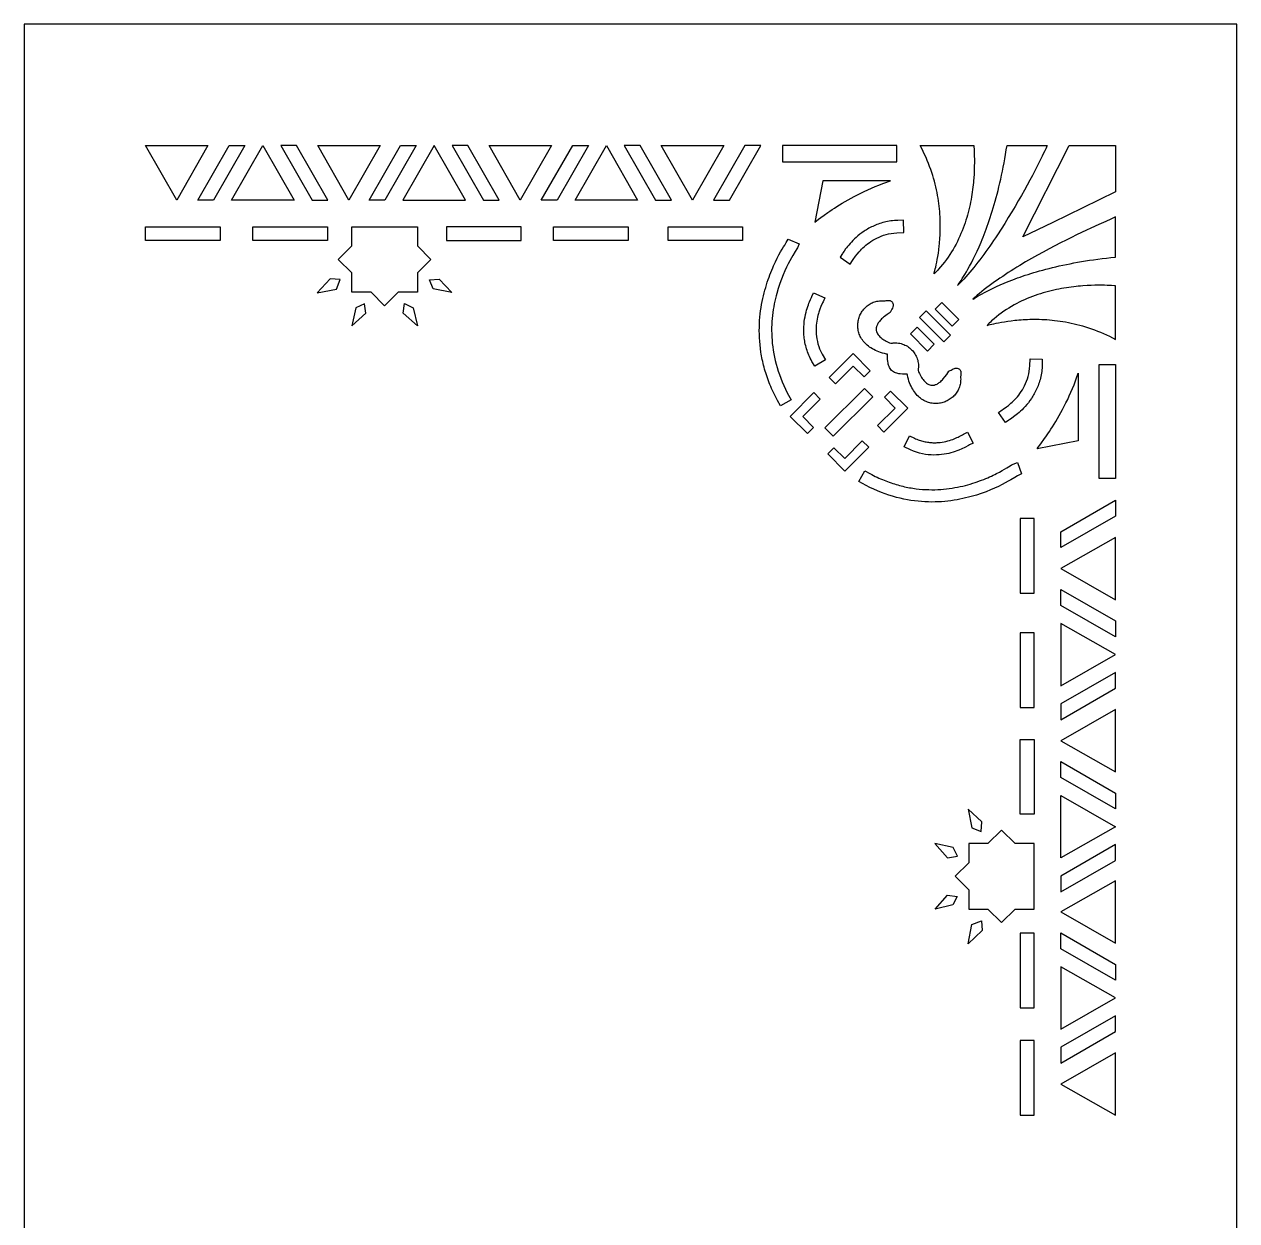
# Model space of a CAD drawing. Extents: x 2828 to 3228, y -800 to 800.
# Drawn here: x 2828.1 to 3228.1, y 405.2 to 800 of the extents above; entities that cross this region are included whole.
import ezdxf

# ---------------------------------------------------------------- set-up
doc = ezdxf.new("R2010")
doc.units = 0
doc.layers.add('LAYER_1', color=18, linetype='CONTINUOUS')

msp = doc.modelspace()

# ---------------------------------------------------------------- linework, layer by layer
at = {"layer": 'LAYER_1'}
for points in [[(2828.14, -800), (3228.14, -800), (3228.14, 800), (2828.14, 800)], [(3123.67, 760), (3141.39, 760), (3141.39, 759.89), (3141.4, 759.63), (3141.46, 758.71), (3141.49, 758.06), (3141.52, 757.3), (3141.55, 756.42), (3141.57, 755.44), (3141.58, 754.36), (3141.56, 753.19), (3141.53, 751.94), (3141.46, 750.61), (3141.37, 749.2), (3141.31, 748.48), (3141.25, 747.73), (3141.17, 746.98), (3141.08, 746.21), (3140.98, 745.42), (3140.87, 744.63), (3140.75, 743.82), (3140.62, 743), (3140.47, 742.18), (3140.31, 741.34), (3140.14, 740.5), (3139.95, 739.64), (3139.75, 738.79), (3139.53, 737.92), (3139.29, 737.05), (3139.04, 736.18), (3138.78, 735.31), (3138.49, 734.43), (3138.19, 733.55), (3137.87, 732.67), (3137.53, 731.79), (3137.16, 730.91), (3136.78, 730.03), (3136.38, 729.16), (3135.96, 728.29), (3135.52, 727.42), (3135.05, 726.56), (3134.56, 725.7), (3134.05, 724.85), (3133.51, 724.01), (3132.95, 723.17), (3132.37, 722.35), (3131.76, 721.53), (3131.12, 720.73), (3130.46, 719.94), (3129.77, 719.15), (3129.41, 718.77), (3129.05, 718.39), (3128.68, 718.01), (3128.31, 717.63), (3128.32, 717.73), (3128.37, 717.95), (3128.57, 718.7), (3128.7, 719.24), (3128.85, 719.87), (3129.02, 720.61), (3129.19, 721.44), (3129.36, 722.35), (3129.54, 723.36), (3129.71, 724.44), (3129.87, 725.61), (3130.01, 726.85), (3130.08, 727.49), (3130.13, 728.16), (3130.19, 728.84), (3130.23, 729.54), (3130.27, 730.25), (3130.31, 730.98), (3130.33, 731.73), (3130.34, 732.49), (3130.35, 733.27), (3130.34, 734.05), (3130.32, 734.86), (3130.3, 735.67), (3130.26, 736.5), (3130.2, 737.34), (3130.14, 738.19), (3130.06, 739.06), (3129.97, 739.93), (3129.86, 740.82), (3129.73, 741.71), (3129.59, 742.61), (3129.44, 743.53), (3129.26, 744.45), (3129.07, 745.38), (3128.86, 746.32), (3128.63, 747.26), (3128.39, 748.21), (3128.12, 749.17), (3127.83, 750.13), (3127.52, 751.1), (3127.19, 752.08), (3126.83, 753.06), (3126.45, 754.04), (3126.05, 755.03), (3125.63, 756.02), (3125.18, 757.01), (3124.7, 758), (3124.2, 759)], [(3136.03, 713.78), (3136.08, 713.87), (3136.19, 714.03), (3136.58, 714.6), (3137.19, 715.49), (3137.56, 716.06), (3137.98, 716.72), (3138.43, 717.46), (3138.93, 718.29), (3139.45, 719.21), (3140.01, 720.21), (3140.59, 721.31), (3141.2, 722.49), (3141.82, 723.76), (3142.47, 725.12), (3143.12, 726.58), (3143.45, 727.34), (3143.79, 728.13), (3144.12, 728.94), (3144.46, 729.77), (3144.8, 730.63), (3145.14, 731.51), (3145.48, 732.41), (3145.81, 733.34), (3146.15, 734.29), (3146.49, 735.27), (3146.82, 736.27), (3147.16, 737.29), (3147.49, 738.34), (3147.81, 739.41), (3148.14, 740.51), (3148.46, 741.63), (3148.78, 742.78), (3149.09, 743.95), (3149.4, 745.15), (3149.7, 746.37), (3150, 747.62), (3150.29, 748.89), (3150.57, 750.19), (3150.85, 751.51), (3151.12, 752.86), (3151.38, 754.24), (3151.64, 755.64), (3151.88, 757.07), (3152.12, 758.52), (3152.35, 760), (3165.57, 760), (3165.5, 759.8), (3165.35, 759.43), (3165.12, 758.91), (3164.81, 758.24), (3164.43, 757.43), (3163.97, 756.49), (3163.45, 755.42), (3162.85, 754.25), (3162.2, 752.96), (3161.49, 751.58), (3160.71, 750.11), (3159.89, 748.56), (3159.01, 746.94), (3158.08, 745.25), (3157.1, 743.51), (3156.08, 741.73), (3155.02, 739.9), (3153.92, 738.05), (3152.78, 736.18), (3151.62, 734.29), (3150.42, 732.4), (3149.19, 730.51), (3148.57, 729.57), (3147.94, 728.64), (3147.31, 727.71), (3146.67, 726.79), (3146.02, 725.87), (3145.38, 724.97), (3144.72, 724.07), (3144.07, 723.19), (3143.41, 722.31), (3142.75, 721.45), (3142.08, 720.6), (3141.41, 719.77), (3140.74, 718.96), (3140.07, 718.16), (3139.4, 717.38), (3138.73, 716.62), (3138.05, 715.87), (3137.38, 715.15), (3136.7, 714.46)], [(3172.81, 760), (3188.14, 760), (3188.14, 744.65), (3177.35, 739.41), (3167.49, 734.63), (3162.4, 732.18), (3157.57, 729.86)], [(2878.44, 741.95), (2878.44, 741.95), (2868.14, 760), (2878.44, 760), (2878.44, 760), (2878.44, 760), (2888.74, 760), (2878.44, 741.95)], [(2890.6, 741.95), (2885.36, 741.95), (2895.74, 760), (2896.8, 760), (2900.96, 760)], [(2906.85, 741.95), (2896.55, 741.95), (2906.85, 760), (2917.15, 741.95)], [(2928.33, 741.95), (2917.95, 760), (2916.89, 760), (2912.74, 760), (2923.1, 741.95)], [(2935.26, 741.95), (2935.26, 741.95), (2924.96, 760), (2935.26, 760), (2935.26, 760), (2935.26, 760), (2945.56, 760), (2935.26, 741.95)], [(2947.12, 741.95), (2941.89, 741.95), (2952.27, 760), (2953.33, 760), (2957.48, 760)], [(2963.37, 760), (2953.07, 741.95), (2963.37, 741.95), (2973.67, 741.95)], [(2984.86, 741.95), (2974.48, 760), (2973.42, 760), (2969.26, 760), (2979.62, 741.95)], [(2991.78, 741.95), (2991.78, 741.95), (2981.48, 760), (2991.78, 760), (2991.78, 760), (2991.78, 760), (3002.08, 760), (2991.78, 741.95)], [(3003.94, 741.95), (2998.71, 741.95), (3009.08, 760), (3010.15, 760), (3014.3, 760)], [(3020.19, 741.95), (3009.89, 741.95), (3020.19, 760), (3030.49, 741.95)], [(3041.67, 741.95), (3031.3, 760), (3030.23, 760), (3026.08, 760), (3036.44, 741.95)], [(3048.6, 741.95), (3048.6, 741.95), (3038.3, 760), (3048.6, 760), (3048.6, 760), (3048.6, 760), (3058.9, 760), (3048.6, 741.95)], [(3060.76, 741.95), (3071.12, 760), (3066.96, 760), (3065.9, 760), (3055.52, 741.95)], [(3078.28, 760), (3078.28, 754.57), (3115.95, 754.57), (3115.95, 760)], [(3088.92, 734.72), (3089.49, 735.16), (3090.11, 735.63), (3090.95, 736.26), (3091.99, 737.01), (3093.23, 737.87), (3093.91, 738.34), (3094.65, 738.82), (3095.42, 739.33), (3096.24, 739.85), (3097.09, 740.38), (3097.99, 740.92), (3098.92, 741.47), (3099.9, 742.03), (3100.9, 742.59), (3101.94, 743.16), (3103.02, 743.72), (3104.12, 744.28), (3105.26, 744.83), (3106.43, 745.37), (3107.62, 745.91), (3108.84, 746.43), (3110.09, 746.93), (3111.36, 747.42), (3112.65, 747.89), (3113.3, 748.11), (3113.96, 748.33), (3091.62, 748.33)], [(3141.1, 709.28), (3141.18, 709.32), (3141.35, 709.43), (3141.94, 709.79), (3142.86, 710.35), (3143.46, 710.69), (3144.13, 711.07), (3144.9, 711.49), (3145.76, 711.94), (3146.7, 712.42), (3147.73, 712.92), (3148.85, 713.44), (3150.07, 713.99), (3151.37, 714.54), (3152.77, 715.11), (3154.25, 715.69), (3155.03, 715.98), (3155.84, 716.28), (3156.66, 716.57), (3157.51, 716.86), (3158.38, 717.16), (3159.28, 717.45), (3160.2, 717.74), (3161.15, 718.03), (3162.11, 718.31), (3163.11, 718.6), (3164.12, 718.88), (3165.16, 719.16), (3166.23, 719.43), (3167.32, 719.71), (3168.43, 719.97), (3169.57, 720.23), (3170.73, 720.49), (3171.92, 720.74), (3173.13, 720.99), (3174.37, 721.22), (3175.63, 721.45), (3176.92, 721.68), (3178.23, 721.89), (3179.57, 722.1), (3180.93, 722.3), (3182.32, 722.49), (3183.73, 722.67), (3185.17, 722.84), (3186.63, 723), (3188.12, 723.15), (3188.14, 736.4), (3187.7, 736.2), (3186.59, 735.71), (3184.9, 734.96), (3182.68, 733.96), (3180.01, 732.73), (3178.53, 732.03), (3176.97, 731.29), (3175.32, 730.49), (3173.61, 729.65), (3171.84, 728.77), (3170.01, 727.84), (3168.15, 726.88), (3166.25, 725.88), (3164.33, 724.84), (3162.39, 723.77), (3160.44, 722.67), (3158.5, 721.55), (3156.56, 720.4), (3155.6, 719.81), (3154.65, 719.22), (3153.7, 718.63), (3152.76, 718.03), (3151.83, 717.42), (3150.92, 716.81), (3150.01, 716.2), (3149.11, 715.59), (3148.23, 714.97), (3147.36, 714.34), (3146.51, 713.72), (3145.68, 713.09), (3144.86, 712.46), (3144.07, 711.83), (3143.29, 711.19), (3142.54, 710.56), (3141.8, 709.92)], [(2892.77, 728.59), (2868.14, 728.59), (2868.14, 733.19), (2892.77, 733.19)], [(2928.22, 728.59), (2903.59, 728.59), (2903.59, 733.19), (2928.22, 733.19)], [(2947.02, 733.19), (2957.76, 733.19), (2957.82, 733.19), (2957.83, 726.87), (2962.3, 722.4), (2957.83, 717.93), (2957.82, 711.61), (2951.5, 711.6), (2947.02, 707.14), (2942.54, 711.6), (2936.22, 711.61), (2936.21, 717.93), (2931.75, 722.4), (2936.21, 726.87), (2936.22, 733.19), (2936.28, 733.19)], [(2967.49, 728.59), (2992.12, 728.59), (2992.12, 733.19), (2967.49, 733.19)], [(3027.34, 728.59), (3002.71, 728.59), (3002.71, 733.19), (3027.34, 733.19)], [(3065.13, 728.59), (3040.51, 728.59), (3040.51, 733.19), (3065.13, 733.19)], [(3118.26, 731.25), (3118.2, 735.3), (3116.37, 735.27), (3115.78, 735.25), (3115.2, 735.21), (3114.62, 735.16), (3114.06, 735.09), (3113.5, 735), (3112.96, 734.91), (3112.42, 734.8), (3111.89, 734.67), (3111.38, 734.54), (3110.87, 734.39), (3110.37, 734.24), (3109.89, 734.07), (3109.41, 733.89), (3108.94, 733.71), (3108.49, 733.51), (3108.04, 733.31), (3107.61, 733.1), (3107.18, 732.88), (3106.77, 732.66), (3106.36, 732.43), (3105.97, 732.19), (3105.59, 731.95), (3105.2, 731.7), (3104.49, 731.21), (3103.82, 730.7), (3103.18, 730.18), (3102.58, 729.66), (3102.02, 729.14), (3101.49, 728.63), (3101.01, 728.12), (3100.56, 727.63), (3100.15, 727.15), (3099.77, 726.69), (3099.42, 726.26), (3099.11, 725.84), (3098.61, 725.14), (3098.24, 724.59), (3098.05, 724.3), (3097.26, 723.19), (3100.57, 720.83), (3101.42, 722.01), (3101.63, 722.34), (3102.39, 723.43), (3102.93, 724.14), (3103.6, 724.93), (3103.98, 725.34), (3104.39, 725.77), (3104.83, 726.2), (3105.29, 726.63), (3105.79, 727.07), (3106.32, 727.5), (3106.88, 727.92), (3107.47, 728.33), (3108.09, 728.72), (3108.74, 729.1), (3109.42, 729.46), (3110.13, 729.79), (3110.87, 730.1), (3111.65, 730.38), (3112.45, 730.62), (3113.29, 730.83), (3114.16, 730.99), (3115.06, 731.11), (3116, 731.19)], [(3070.69, 696.58), (3070.64, 697.75), (3070.63, 698.89), (3070.64, 700.03), (3070.68, 701.15), (3070.74, 702.25), (3070.83, 703.33), (3070.94, 704.4), (3071.07, 705.45), (3071.22, 706.49), (3071.39, 707.5), (3071.57, 708.5), (3071.78, 709.48), (3072, 710.44), (3072.23, 711.37), (3072.47, 712.29), (3072.73, 713.19), (3073, 714.07), (3073.27, 714.92), (3073.55, 715.75), (3073.84, 716.56), (3074.14, 717.35), (3074.44, 718.12), (3074.74, 718.86), (3075.04, 719.57), (3075.35, 720.27), (3075.65, 720.93), (3075.96, 721.58), (3076.55, 722.78), (3077.12, 723.88), (3077.66, 724.87), (3078.16, 725.75), (3078.61, 726.51), (3079, 727.15), (3079.53, 728), (3080.2, 729.1), (3083.81, 727.53), (3083.18, 726.18), (3083, 725.87), (3082.46, 725.01), (3081.67, 723.7), (3081.21, 722.89), (3080.71, 721.97), (3080.17, 720.95), (3079.62, 719.82), (3079.06, 718.61), (3078.49, 717.3), (3077.94, 715.9), (3077.39, 714.42), (3076.88, 712.85), (3076.39, 711.21), (3076.17, 710.36), (3075.95, 709.5), (3075.75, 708.61), (3075.56, 707.71), (3075.39, 706.79), (3075.24, 705.86), (3075.1, 704.91), (3074.98, 703.94), (3074.88, 702.96), (3074.8, 701.97), (3074.74, 700.96), (3074.7, 699.94), (3074.69, 698.9), (3074.71, 697.85), (3074.75, 696.79), (3074.82, 695.71), (3074.91, 694.63), (3075.04, 693.53), (3075.19, 692.42), (3075.38, 691.3), (3075.6, 690.18), (3075.86, 689.04), (3076.15, 687.89), (3076.47, 686.73), (3076.83, 685.56), (3077.24, 684.39), (3077.68, 683.2), (3078.16, 682.01), (3078.69, 680.81), (3079.25, 679.61), (3079.87, 678.4), (3081.13, 676.06), (3077.57, 674.1), (3076.61, 675.86), (3076.26, 676.51), (3075.93, 677.17), (3075.6, 677.83), (3075.29, 678.48), (3074.98, 679.13), (3074.69, 679.78), (3074.41, 680.43), (3074.15, 681.08), (3073.89, 681.73), (3073.64, 682.38), (3073.41, 683.02), (3073.18, 683.66), (3072.97, 684.3), (3072.77, 684.94), (3072.57, 685.57), (3072.39, 686.21), (3072.22, 686.84), (3072.05, 687.47), (3071.9, 688.1), (3071.76, 688.72), (3071.62, 689.34), (3071.5, 689.96), (3071.38, 690.58), (3071.27, 691.19), (3071.17, 691.81), (3071, 693.02), (3070.87, 694.22), (3070.76, 695.41)], [(2932.35, 715.76), (2929.09, 715.98), (2924.72, 711.37), (2931.1, 712.63)], [(2961.8, 715.7), (2964.97, 715.91), (2969.21, 711.44), (2963.02, 712.66)], [(3188.14, 696), (3188.14, 713.71), (3188.02, 713.71), (3187.77, 713.72), (3186.85, 713.78), (3186.2, 713.81), (3185.43, 713.85), (3184.56, 713.87), (3183.58, 713.89), (3182.5, 713.9), (3181.33, 713.88), (3180.07, 713.85), (3178.74, 713.79), (3177.34, 713.69), (3176.61, 713.63), (3175.87, 713.57), (3175.11, 713.49), (3174.34, 713.4), (3173.56, 713.3), (3172.76, 713.19), (3171.95, 713.07), (3171.14, 712.94), (3170.31, 712.79), (3169.47, 712.63), (3168.63, 712.46), (3167.78, 712.27), (3166.92, 712.07), (3166.05, 711.85), (3165.18, 711.62), (3164.31, 711.37), (3163.44, 711.1), (3162.56, 710.81), (3161.68, 710.51), (3160.8, 710.19), (3159.92, 709.85), (3159.04, 709.49), (3158.16, 709.11), (3157.28, 708.7), (3156.41, 708.28), (3155.55, 707.84), (3154.68, 707.37), (3153.83, 706.88), (3152.98, 706.37), (3152.13, 705.84), (3151.3, 705.28), (3150.47, 704.69), (3149.66, 704.08), (3148.85, 703.44), (3148.06, 702.78), (3147.28, 702.09), (3146.89, 701.74), (3146.51, 701.38), (3146.13, 701.01), (3145.76, 700.63), (3145.85, 700.65), (3146.07, 700.7), (3146.82, 700.89), (3147.36, 701.03), (3148, 701.18), (3148.73, 701.34), (3149.56, 701.51), (3150.48, 701.69), (3151.48, 701.86), (3152.57, 702.03), (3153.73, 702.19), (3154.97, 702.33), (3155.62, 702.4), (3156.28, 702.46), (3156.97, 702.51), (3157.67, 702.56), (3158.38, 702.6), (3159.11, 702.63), (3159.86, 702.65), (3160.62, 702.67), (3161.39, 702.67), (3162.18, 702.67), (3162.99, 702.65), (3163.8, 702.62), (3164.63, 702.58), (3165.47, 702.53), (3166.32, 702.46), (3167.19, 702.38), (3168.06, 702.29), (3168.95, 702.18), (3169.84, 702.06), (3170.75, 701.92), (3171.66, 701.76), (3172.58, 701.59), (3173.51, 701.4), (3174.45, 701.19), (3175.39, 700.96), (3176.35, 700.71), (3177.3, 700.44), (3178.27, 700.15), (3179.24, 699.84), (3180.21, 699.51), (3181.19, 699.16), (3182.18, 698.78), (3183.16, 698.38), (3184.15, 697.95), (3185.15, 697.5), (3186.14, 697.03), (3187.14, 696.53)], [(3092.43, 689.23), (3088.93, 687.19), (3088.01, 688.77), (3087.73, 689.29), (3087.46, 689.81), (3087.21, 690.33), (3086.98, 690.85), (3086.77, 691.37), (3086.57, 691.89), (3086.38, 692.4), (3086.22, 692.92), (3086.07, 693.43), (3085.93, 693.94), (3085.81, 694.45), (3085.7, 694.95), (3085.61, 695.45), (3085.53, 695.94), (3085.46, 696.43), (3085.41, 696.92), (3085.36, 697.4), (3085.33, 697.88), (3085.31, 698.35), (3085.3, 698.81), (3085.3, 699.27), (3085.3, 699.73), (3085.32, 700.19), (3085.38, 701.04), (3085.47, 701.89), (3085.58, 702.7), (3085.72, 703.48), (3085.88, 704.23), (3086.05, 704.95), (3086.23, 705.62), (3086.43, 706.26), (3086.62, 706.86), (3086.82, 707.42), (3087.02, 707.94), (3087.21, 708.42), (3087.55, 709.21), (3087.84, 709.81), (3087.99, 710.13), (3088.53, 711.37), (3092.26, 709.75), (3091.68, 708.42), (3091.51, 708.07), (3090.96, 706.85), (3090.64, 706.03), (3090.3, 705.04), (3090.14, 704.51), (3089.99, 703.94), (3089.85, 703.34), (3089.71, 702.71), (3089.6, 702.06), (3089.5, 701.39), (3089.43, 700.69), (3089.38, 699.98), (3089.36, 699.24), (3089.37, 698.49), (3089.42, 697.72), (3089.5, 696.94), (3089.62, 696.15), (3089.78, 695.34), (3089.98, 694.53), (3090.24, 693.71), (3090.54, 692.87), (3090.9, 692.04), (3091.32, 691.19)], [(3103.12, 700.95), (3103.15, 701.34), (3103.19, 701.74), (3103.26, 702.13), (3103.34, 702.51), (3103.44, 702.89), (3103.56, 703.26), (3103.69, 703.63), (3103.84, 703.99), (3104.01, 704.34), (3104.2, 704.69), (3104.39, 705.02), (3104.61, 705.35), (3104.84, 705.66), (3105.08, 705.96), (3105.34, 706.26), (3105.61, 706.54), (3105.9, 706.8), (3106.19, 707.06), (3106.51, 707.29), (3106.83, 707.52), (3107.17, 707.73), (3107.51, 707.92), (3107.87, 708.09), (3108.24, 708.25), (3108.62, 708.38), (3109.02, 708.5), (3109.42, 708.6), (3109.83, 708.68), (3110.25, 708.73), (3110.67, 708.76), (3111.11, 708.78), (3111.55, 708.76), (3111.94, 708.73), (3112.17, 708.75), (3112.48, 708.8), (3113.17, 708.87), (3113.55, 708.85), (3113.76, 708.81), (3113.95, 708.75), (3114.15, 708.66), (3114.33, 708.52), (3114.49, 708.35), (3114.62, 708.15), (3114.72, 707.9), (3114.78, 707.65), (3114.8, 707.41), (3114.79, 707.17), (3114.75, 706.94), (3114.69, 706.72), (3114.54, 706.32), (3114.36, 705.94), (3114.17, 705.6), (3113.8, 704.86), (3112.76, 704.18), (3111.96, 703.6), (3111.6, 703.31), (3111.27, 703.03), (3110.97, 702.76), (3110.7, 702.49), (3110.45, 702.22), (3110.23, 701.96), (3110.03, 701.71), (3109.86, 701.46), (3109.71, 701.22), (3109.58, 700.98), (3109.47, 700.75), (3109.38, 700.52), (3109.3, 700.31), (3109.25, 700.09), (3109.21, 699.89), (3109.19, 699.68), (3109.18, 699.49), (3109.18, 699.29), (3109.2, 699.1), (3109.23, 698.92), (3109.33, 698.55), (3109.48, 698.2), (3109.66, 697.86), (3109.89, 697.52), (3110.15, 697.21), (3110.43, 696.9), (3110.74, 696.61), (3111.07, 696.34), (3111.41, 696.09), (3111.76, 695.85), (3112.11, 695.64), (3112.44, 695.45), (3113.09, 695.13), (3113.63, 694.9), (3114.02, 694.76), (3114.11, 694.74), (3114.36, 694.78), (3114.6, 694.81), (3114.84, 694.84), (3115.09, 694.85), (3115.56, 694.86), (3116.04, 694.84), (3116.5, 694.79), (3116.96, 694.72), (3117.4, 694.61), (3117.84, 694.48), (3118.27, 694.33), (3118.68, 694.15), (3119.08, 693.95), (3119.47, 693.73), (3119.84, 693.48), (3120.2, 693.21), (3120.54, 692.93), (3120.87, 692.62), (3121.18, 692.3), (3121.46, 691.96), (3121.73, 691.6), (3121.98, 691.23), (3122.2, 690.84), (3122.41, 690.44), (3122.59, 690.03), (3122.74, 689.6), (3122.88, 689.17), (3122.98, 688.72), (3123.06, 688.27), (3123.11, 687.8), (3123.13, 687.33), (3123.12, 686.85), (3123.11, 686.61), (3123.09, 686.37), (3123.06, 686.12), (3123.02, 685.88), (3123.05, 685.74), (3123.2, 685.34), (3123.44, 684.78), (3123.77, 684.14), (3124.18, 683.44), (3124.41, 683.1), (3124.66, 682.76), (3124.94, 682.43), (3125.22, 682.12), (3125.52, 681.83), (3125.84, 681.58), (3126.17, 681.35), (3126.51, 681.17), (3126.86, 681.03), (3127.22, 680.93), (3127.4, 680.9), (3127.59, 680.89), (3127.78, 680.88), (3127.98, 680.89), (3128.18, 680.92), (3128.38, 680.96), (3128.59, 681.01), (3128.81, 681.08), (3129.03, 681.18), (3129.26, 681.29), (3129.5, 681.42), (3129.74, 681.57), (3129.99, 681.75), (3130.24, 681.95), (3130.5, 682.17), (3130.77, 682.42), (3131.04, 682.7), (3131.31, 682.99), (3131.88, 683.68), (3132.46, 684.48), (3133.14, 685.53), (3133.56, 685.73), (3133.88, 685.9), (3134.59, 686.27), (3135, 686.42), (3135.22, 686.48), (3135.45, 686.52), (3135.69, 686.53), (3135.94, 686.5), (3136.18, 686.45), (3136.43, 686.35), (3136.63, 686.22), (3136.81, 686.06), (3136.94, 685.88), (3137.03, 685.68), (3137.1, 685.48), (3137.13, 685.28), (3137.15, 684.91), (3137.12, 684.54), (3137.08, 684.21), (3137.01, 683.67), (3137.04, 683.28), (3137.06, 682.84), (3137.05, 682.41), (3137.01, 681.98), (3136.96, 681.56), (3136.88, 681.15), (3136.78, 680.75), (3136.67, 680.36), (3136.53, 679.98), (3136.38, 679.61), (3136.2, 679.25), (3136.01, 678.91), (3135.81, 678.57), (3135.58, 678.25), (3135.35, 677.94), (3135.1, 677.64), (3134.83, 677.35), (3134.55, 677.08), (3134.26, 676.82), (3133.96, 676.58), (3133.64, 676.35), (3133.32, 676.14), (3132.99, 675.94), (3132.64, 675.75), (3132.29, 675.59), (3131.94, 675.43), (3131.57, 675.3), (3131.2, 675.18), (3130.82, 675.08), (3130.44, 675), (3130.05, 674.93), (3129.66, 674.88), (3129.26, 674.85), (3128.87, 674.84), (3128.47, 674.85), (3128.07, 674.88), (3127.67, 674.93), (3127.27, 675), (3126.87, 675.09), (3126.47, 675.2), (3126.08, 675.33), (3125.69, 675.48), (3125.3, 675.66), (3124.92, 675.86), (3124.54, 676.08), (3124.17, 676.32), (3123.8, 676.59), (3123.45, 676.88), (3123.1, 677.2), (3122.76, 677.53), (3122.43, 677.89), (3122.11, 678.28), (3121.81, 678.69), (3121.51, 679.13), (3121.23, 679.59), (3120.95, 680.07), (3120.7, 680.58), (3120.45, 681.12), (3120.22, 681.68), (3120.01, 682.27), (3119.81, 682.88), (3119.63, 683.52), (3119.47, 684.19), (3119.4, 684.5), (3119.2, 684.51), (3118.54, 684.52), (3117.83, 684.54), (3117.09, 684.6), (3116.71, 684.66), (3116.33, 684.73), (3115.96, 684.82), (3115.6, 684.94), (3115.25, 685.09), (3114.9, 685.27), (3114.58, 685.5), (3114.28, 685.76), (3114.01, 686.06), (3113.78, 686.4), (3113.59, 686.75), (3113.43, 687.11), (3113.3, 687.49), (3113.19, 687.88), (3113.11, 688.27), (3113.04, 688.67), (3112.96, 689.44), (3112.92, 690.19), (3112.9, 691.1), (3112.59, 691.17), (3111.91, 691.33), (3111.26, 691.51), (3110.64, 691.7), (3110.05, 691.91), (3109.48, 692.14), (3108.94, 692.38), (3108.42, 692.64), (3107.93, 692.91), (3107.47, 693.19), (3107.03, 693.49), (3106.61, 693.79), (3106.22, 694.11), (3105.85, 694.44), (3105.51, 694.78), (3105.19, 695.12), (3104.9, 695.48), (3104.63, 695.84), (3104.38, 696.22), (3104.15, 696.59), (3103.95, 696.98), (3103.77, 697.36), (3103.62, 697.76), (3103.48, 698.15), (3103.37, 698.55), (3103.27, 698.95), (3103.2, 699.35), (3103.15, 699.75), (3103.12, 700.15), (3103.11, 700.55)], [(3128.6, 705.96), (3130.81, 708.17), (3136.45, 702.53), (3134.24, 700.33)], [(2940.36, 707.79), (2937.58, 706.4), (2936.21, 700.54), (2940.83, 704.63)], [(2953.63, 707.89), (2956.49, 706.46), (2957.89, 700.44), (2953.15, 704.64)], [(3123.5, 703.2), (3125.7, 705.4), (3133.68, 697.42), (3131.48, 695.22)], [(3128.3, 694.39), (3126.1, 692.18), (3120.46, 697.82), (3122.66, 700.02)], [(3101.55, 691.33), (3093.7, 683.49), (3095.82, 681.39), (3101.57, 687.2), (3105.2, 683.61), (3107.23, 685.66)], [(3159.95, 689.57), (3164, 689.51), (3163.98, 687.68), (3163.95, 687.09), (3163.91, 686.51), (3163.86, 685.94), (3163.79, 685.37), (3163.71, 684.82), (3163.61, 684.27), (3163.5, 683.73), (3163.38, 683.21), (3163.24, 682.69), (3163.1, 682.18), (3162.94, 681.69), (3162.77, 681.2), (3162.6, 680.73), (3162.41, 680.26), (3162.22, 679.8), (3162.01, 679.36), (3161.8, 678.92), (3161.58, 678.5), (3161.36, 678.08), (3161.13, 677.68), (3160.9, 677.29), (3160.66, 676.9), (3160.4, 676.52), (3159.91, 675.81), (3159.4, 675.13), (3158.88, 674.5), (3158.36, 673.9), (3157.84, 673.34), (3157.33, 672.81), (3156.82, 672.33), (3156.33, 671.88), (3155.85, 671.46), (3155.39, 671.09), (3154.96, 670.74), (3154.54, 670.43), (3153.84, 669.93), (3153.29, 669.56), (3153, 669.37), (3151.89, 668.58), (3149.53, 671.89), (3150.71, 672.73), (3151.04, 672.95), (3152.13, 673.71), (3152.84, 674.25), (3153.63, 674.92), (3154.04, 675.3), (3154.47, 675.7), (3154.9, 676.14), (3155.34, 676.61), (3155.77, 677.11), (3156.2, 677.64), (3156.62, 678.2), (3157.03, 678.79), (3157.43, 679.41), (3157.8, 680.06), (3158.16, 680.74), (3158.5, 681.45), (3158.8, 682.19), (3159.08, 682.96), (3159.32, 683.76), (3159.53, 684.6), (3159.69, 685.47), (3159.82, 686.37), (3159.89, 687.31)], [(3162.25, 659.89), (3162.68, 660.46), (3163.16, 661.08), (3163.78, 661.92), (3164.53, 662.96), (3165.4, 664.2), (3165.86, 664.88), (3166.35, 665.61), (3166.85, 666.39), (3167.37, 667.2), (3167.9, 668.06), (3168.45, 668.96), (3169, 669.89), (3169.56, 670.86), (3170.12, 671.87), (3170.68, 672.91), (3171.24, 673.98), (3171.8, 675.09), (3172.36, 676.23), (3172.9, 677.39), (3173.43, 678.58), (3173.95, 679.8), (3174.46, 681.05), (3174.95, 682.32), (3175.42, 683.61), (3175.64, 684.26), (3175.86, 684.92), (3175.86, 662.59)], [(3188.14, 650.06), (3182.71, 650.06), (3182.71, 687.73), (3188.14, 687.73)], [(3088.66, 678.46), (3080.82, 670.61), (3086.5, 664.93), (3088.54, 666.96), (3084.95, 670.59), (3090.76, 676.34)], [(3108.13, 677.11), (3095.05, 664.03), (3092.29, 666.78), (3105.38, 679.86)], [(3119.61, 673.28), (3111.76, 665.43), (3109.66, 667.55), (3115.48, 673.3), (3111.88, 676.93), (3113.93, 678.96)], [(3120.23, 664.2), (3121.8, 663.42), (3122.2, 663.24), (3122.6, 663.07), (3123, 662.91), (3123.39, 662.77), (3123.78, 662.64), (3124.17, 662.52), (3124.55, 662.41), (3124.94, 662.32), (3125.32, 662.23), (3125.69, 662.16), (3126.07, 662.1), (3126.44, 662.05), (3126.8, 662), (3127.17, 661.97), (3127.53, 661.95), (3127.89, 661.93), (3128.25, 661.92), (3128.6, 661.92), (3128.95, 661.93), (3129.29, 661.95), (3129.63, 661.97), (3129.97, 662), (3130.29, 662.04), (3130.96, 662.13), (3131.59, 662.24), (3132.21, 662.37), (3132.8, 662.52), (3133.37, 662.68), (3133.91, 662.85), (3134.43, 663.03), (3134.92, 663.22), (3135.38, 663.4), (3135.8, 663.59), (3136.2, 663.77), (3136.55, 663.94), (3137.17, 664.27), (3137.64, 664.53), (3138.01, 664.74), (3139.33, 665.43), (3141.21, 661.82), (3139.97, 661.18), (3139.64, 660.99), (3138.38, 660.31), (3137.46, 659.88), (3136.41, 659.44), (3135.81, 659.21), (3135.19, 658.99), (3134.53, 658.79), (3133.84, 658.59), (3133.12, 658.41), (3132.37, 658.25), (3131.59, 658.11), (3130.78, 658), (3129.95, 657.92), (3129.09, 657.87), (3128.21, 657.86), (3127.31, 657.89), (3126.39, 657.96), (3125.45, 658.08), (3124.49, 658.25), (3123.52, 658.48), (3122.54, 658.76), (3121.55, 659.11), (3120.56, 659.52), (3118.43, 660.53)], [(3106.73, 660.4), (3098.88, 652.55), (3093.2, 658.23), (3095.22, 660.28), (3098.86, 656.69), (3104.61, 662.5)], [(3155.79, 655.36), (3157.08, 651.64), (3156, 651.13), (3155.82, 651.02), (3154.96, 650.49), (3153.61, 649.67), (3152.75, 649.18), (3151.79, 648.66), (3150.71, 648.1), (3149.54, 647.52), (3148.26, 646.93), (3146.89, 646.34), (3145.43, 645.76), (3143.87, 645.19), (3142.23, 644.65), (3140.51, 644.14), (3139.61, 643.9), (3138.7, 643.68), (3137.77, 643.46), (3136.82, 643.27), (3135.85, 643.09), (3134.87, 642.92), (3133.87, 642.78), (3132.85, 642.65), (3131.81, 642.54), (3130.76, 642.46), (3129.69, 642.4), (3128.61, 642.36), (3127.51, 642.35), (3126.4, 642.36), (3125.28, 642.41), (3124.14, 642.48), (3122.99, 642.58), (3121.83, 642.71), (3120.65, 642.88), (3119.47, 643.08), (3118.27, 643.31), (3117.06, 643.58), (3115.85, 643.89), (3114.62, 644.23), (3113.39, 644.61), (3112.15, 645.04), (3110.9, 645.5), (3109.64, 646.01), (3108.38, 646.57), (3107.11, 647.16), (3105.83, 647.81), (3103.45, 649.1), (3105.41, 652.67), (3107.13, 651.72), (3107.72, 651.41), (3108.31, 651.11), (3108.89, 650.82), (3109.48, 650.54), (3110.06, 650.27), (3110.64, 650.01), (3111.22, 649.76), (3111.8, 649.52), (3112.37, 649.29), (3112.94, 649.07), (3113.52, 648.87), (3114.08, 648.67), (3114.65, 648.48), (3115.22, 648.3), (3115.78, 648.13), (3116.34, 647.97), (3116.9, 647.81), (3117.45, 647.67), (3118, 647.53), (3118.55, 647.41), (3119.1, 647.29), (3119.65, 647.18), (3120.19, 647.07), (3120.73, 646.98), (3121.26, 646.9), (3122.34, 646.74), (3123.4, 646.62), (3124.45, 646.53), (3125.48, 646.47), (3126.51, 646.43), (3127.52, 646.41), (3128.52, 646.42), (3129.51, 646.46), (3130.48, 646.51), (3131.44, 646.59), (3132.39, 646.69), (3133.32, 646.8), (3134.24, 646.94), (3135.15, 647.09), (3136.03, 647.25), (3136.91, 647.44), (3137.76, 647.63), (3138.6, 647.84), (3139.43, 648.06), (3140.23, 648.29), (3141.02, 648.52), (3141.79, 648.77), (3142.53, 649.03), (3143.26, 649.29), (3143.97, 649.55), (3144.66, 649.82), (3145.33, 650.09), (3145.98, 650.37), (3146.6, 650.64), (3147.21, 650.92), (3147.79, 651.19), (3148.34, 651.46), (3148.87, 651.72), (3149.87, 652.24), (3150.77, 652.73), (3151.56, 653.19), (3152.25, 653.59), (3152.83, 653.95), (3153.69, 654.49), (3154.02, 654.69), (3154.35, 654.86)], [(3170.08, 632.55), (3188.14, 642.91), (3188.14, 638.75), (3188.14, 637.69), (3170.08, 627.32)], [(3156.72, 636.93), (3156.72, 612.31), (3161.31, 612.31), (3161.31, 636.93)], [(3170.08, 620.4), (3170.08, 620.39), (3188.14, 610.1), (3188.14, 620.39), (3188.14, 620.4), (3188.14, 620.4), (3188.14, 630.69), (3170.08, 620.4)], [(3170.08, 613.47), (3188.14, 603.1), (3188.14, 602.04), (3188.14, 597.89), (3170.08, 608.24)], [(3170.08, 592), (3170.08, 581.7), (3188.14, 592), (3170.08, 602.29)], [(3156.72, 599.14), (3156.72, 574.52), (3161.31, 574.52), (3161.31, 599.14)], [(3170.08, 575.75), (3170.08, 570.52), (3188.14, 580.89), (3188.14, 581.96), (3188.14, 586.11)], [(3170.08, 563.6), (3170.08, 563.6), (3188.14, 553.3), (3188.14, 563.6), (3188.14, 563.6), (3188.14, 563.6), (3188.14, 573.9), (3170.08, 563.6)], [(3156.72, 539.32), (3156.72, 563.94), (3161.31, 563.94), (3161.31, 539.32)], [(3170.08, 556.68), (3188.14, 546.3), (3188.14, 545.24), (3188.14, 541.09), (3170.08, 551.44)], [(3188.14, 535.2), (3170.08, 524.9), (3170.08, 535.2), (3170.08, 545.5)], [(3143.82, 533.63), (3144.03, 536.8), (3139.56, 541.04), (3140.78, 534.85)], [(3161.31, 518.86), (3161.31, 529.59), (3161.31, 529.65), (3155, 529.66), (3150.52, 534.12), (3146.05, 529.66), (3139.73, 529.65), (3139.72, 523.33), (3135.26, 518.86), (3139.72, 514.38), (3139.73, 508.06), (3146.05, 508.05), (3150.52, 503.59), (3155, 508.05), (3161.31, 508.06), (3161.31, 508.12)], [(3136.01, 525.46), (3134.58, 528.32), (3128.56, 529.72), (3132.76, 524.98)], [(3170.08, 518.95), (3170.08, 513.72), (3188.14, 524.1), (3188.14, 525.16), (3188.14, 529.31)], [(3170.08, 507.1), (3170.08, 507.09), (3188.14, 496.8), (3188.14, 507.09), (3188.14, 507.1), (3188.14, 507.1), (3188.14, 517.39), (3170.08, 507.1)], [(3135.91, 512.2), (3134.52, 509.42), (3128.66, 508.05), (3132.74, 512.67)], [(3143.88, 504.19), (3144.1, 500.93), (3139.49, 496.56), (3140.75, 502.94)], [(3156.72, 500.06), (3156.72, 475.44), (3161.31, 475.44), (3161.31, 500.06)], [(3170.08, 500.17), (3188.14, 489.8), (3188.14, 488.74), (3188.14, 484.58), (3170.08, 494.94)], [(3170.08, 478.7), (3170.08, 468.4), (3188.14, 478.7), (3170.08, 488.99)], [(3170.08, 462.45), (3170.08, 457.22), (3188.14, 467.59), (3188.14, 468.65), (3188.14, 472.81)], [(3156.72, 464.62), (3156.72, 440), (3161.31, 440), (3161.31, 464.62)], [(3170.08, 450.3), (3170.08, 450.3), (3188.14, 440), (3188.14, 450.3), (3188.14, 450.3), (3188.14, 450.3), (3188.14, 460.59), (3170.08, 450.3)]]:
    msp.add_lwpolyline(points, close=True, dxfattribs=at)

doc.saveas('drawing.dxf')
